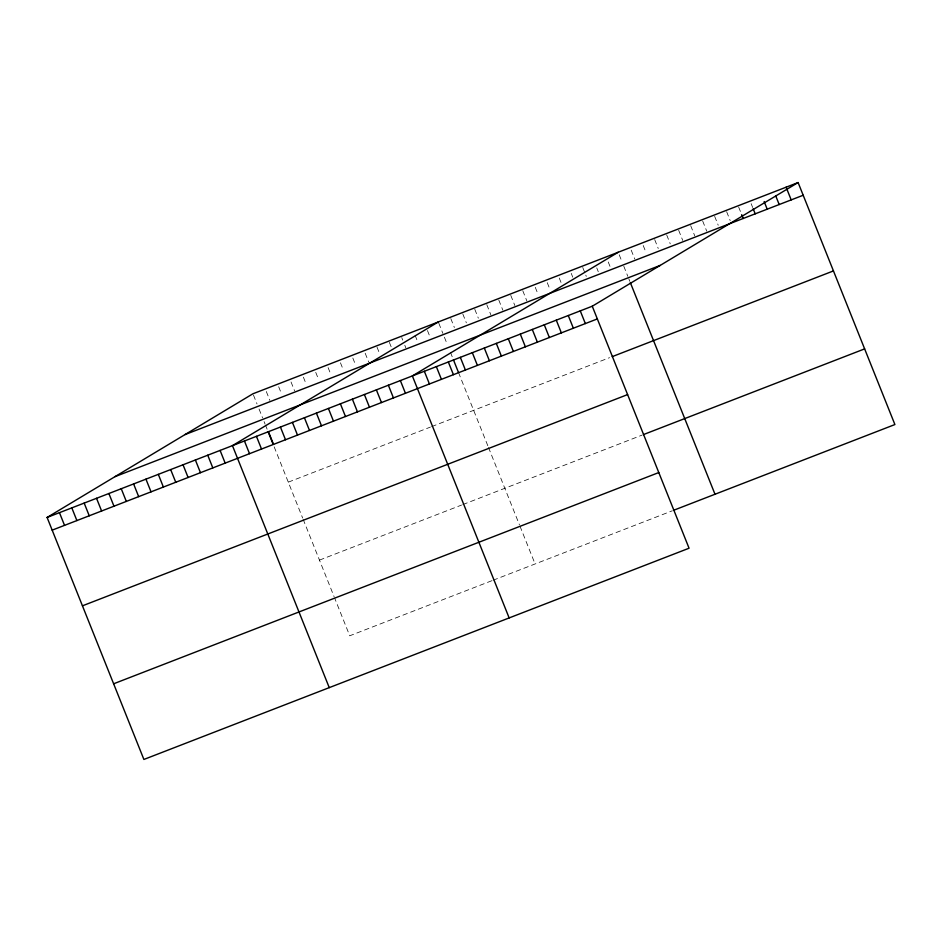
<?xml version="1.0" encoding="UTF-8"?>
<svg xmlns="http://www.w3.org/2000/svg" width="942" height="942" viewBox="0 0 942 942"><rect width="100%" height="100%" fill="white"/><g stroke="black" fill="none" stroke-linecap="round" stroke-linejoin="round"><path stroke-width="0.71" stroke-dasharray="4.71 3.53" d="M288.287 482.151L430.4 427.091M431.636 426.608L609.568 357.666M319.468 560.113L461.58 505.053M462.816 504.571L642.091 435.11M491.842 580.719L349.741 635.779L334.61 597.946M493.078 580.237L672.352 510.776M751.151 203.672L752.67 207.487M738.646 207.052L741.189 213.398M726.647 211.703L730.203 220.593M714.66 216.342L718.216 225.244M702.661 220.993L706.736 231.155M690.674 225.644L694.737 235.806M678.676 230.284L682.738 240.445M666.689 234.935L670.245 243.825M654.69 239.586L658.246 248.476M643.209 245.497L646.259 253.115M631.211 250.148L634.767 259.038M619.224 254.799L622.262 262.418M623.792 266.221L627.819 276.312M628.832 278.832L629.845 281.352M608.238 261.982L610.275 267.057M596.757 267.893L598.276 271.708M582.733 267.469L586.289 276.359M571.241 273.38L572.771 277.195M559.254 278.031L561.785 284.378M547.255 282.671L550.305 290.301M535.268 287.322L538.318 294.94M522.763 290.701L526.825 300.863M510.764 295.352L514.838 305.514M498.777 299.992L502.84 310.153M486.778 304.643L490.841 314.805M474.792 309.294L478.348 318.184M462.793 313.933L466.349 322.823M450.806 318.584L454.362 327.475M438.807 323.224L442.87 333.397M444.388 337.189L447.415 344.748M450.441 352.32L452.454 357.359M458.507 372.502L488.003 446.214M488.498 447.462L519.454 524.871M519.96 526.131L535.091 563.964M427.468 330.56L430.518 338.178M415.104 335.34L418.154 342.97M401.739 337.589L402.752 340.133M404.789 345.219L405.802 347.751M389.376 342.382L391.413 347.457M377.024 347.174L380.073 354.793M365.178 353.226L368.734 362.117M352.814 358.019L355.864 365.637M340.462 362.8L343.512 370.43M328.099 367.592L331.148 375.21M315.747 372.373L318.796 380.003M303.383 377.165L306.433 384.783M291.031 381.957L294.587 390.848M278.679 386.738L281.717 394.368M266.315 391.531L269.871 400.421M253.457 395.051L257.013 403.941M259.038 409.005L262.559 417.836M264.078 421.616L265.091 424.135M265.597 425.395L267.104 429.175M274.169 446.838L302.641 518.041M303.136 519.278L334.104 596.686"/><path stroke-width="1.41" d="M798.109 182.548L592.259 306.221L689.061 548.22L143.891 759.452L47.1 517.452L252.939 393.78L798.109 182.548L894.9 424.548L673.683 510.258M438.301 321.964L232.45 445.637L329.253 687.636M618.199 252.256L412.361 375.929L509.151 617.928M185.021 434.592L803.185 195.253M115.03 476.64L660.189 265.409M47.1 517.452L592.259 306.221M52.175 530.146L597.346 318.926M612.241 356.629L833.446 270.919M82.449 605.824L627.607 394.592M643.421 434.592L864.638 348.881M113.629 683.786L658.788 472.554M786.111 187.199L791.198 199.892M775.643 195.653L779.199 204.544M764.162 201.564L767.2 209.195M753.176 208.759L755.213 213.834M741.695 214.67L743.214 218.485M630.339 282.612L715.002 494.256M580.272 310.872L585.347 323.565M568.273 315.511L573.36 328.216M556.286 320.162L561.361 332.867M544.288 324.802L549.363 337.507M532.289 329.453L537.376 342.158M520.302 334.104L525.377 346.809M508.303 338.743L513.39 351.448M496.316 343.394L501.391 356.1M484.318 348.045L489.404 360.751M472.331 352.685L477.406 365.39M460.332 357.336L465.419 370.041M453.467 359.879L458.507 372.502M448.333 361.987L453.42 374.68M436.346 366.626L441.421 379.332M424.347 371.278L429.434 383.983M400.362 380.568L405.449 393.273M388.375 385.219L393.45 397.924M376.376 389.87L381.463 402.564M364.389 394.51L369.464 407.215M352.39 399.161L357.465 411.866M340.392 403.812L345.478 416.505M328.405 408.451L333.48 421.156M316.406 413.102L321.493 425.808M304.419 417.753L309.494 430.447M292.42 422.393L297.507 435.098M280.433 427.044L285.508 439.749M268.435 431.695L273.521 444.388M268.117 431.707L273.156 444.318M256.448 436.334L261.523 449.04M244.449 440.986L249.524 453.691M220.098 450.417L225.173 463.123M207.746 455.21L212.821 467.915M195.383 459.99L200.469 472.696M183.031 464.783L188.106 477.488M170.667 469.575L175.754 482.269M158.315 474.356L163.39 487.061M145.951 479.148L151.038 491.854M133.599 483.929L138.674 496.634M121.247 488.721L126.322 501.427M108.883 493.514L113.97 506.207M96.531 498.294L101.606 511M84.168 503.087L89.254 515.792M71.816 507.868L76.891 520.573M59.452 512.66L64.539 525.365"/></g></svg>
